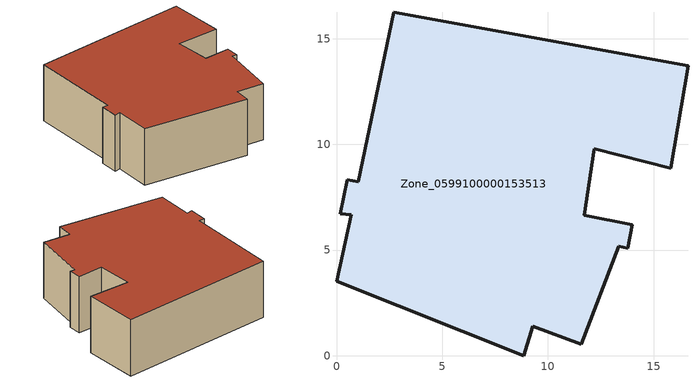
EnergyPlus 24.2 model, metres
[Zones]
Zone_0599100000153513
 floor ground (C_G): 11.73,6.65 14,6.2 13.79,5.09 13.35,5.19 11.59,0.54 9.29,1.39 8.86,0 0,3.52 0.69,6.67 0.17,6.71 0.52,8.33 1.02,8.23 2.7,16.25 16.63,13.71 15.81,8.86 12.2,9.78 z0
 wall outside (C_F): 1.02,8.23 0.52,8.33 0.17,6.71 0.69,6.67 0,3.52 8.86,0 9.29,1.39 11.59,0.54 13.35,5.19 13.79,5.09 14,6.2 11.73,6.65 12.2,9.78 15.81,8.86 16.63,13.71 2.7,16.25 1.02,8.23 z0:5.31
 roof outside (C_R): 16.63,13.71 2.7,16.25 1.02,8.23 0.52,8.33 0.17,6.71 0.69,6.67 0,3.52 8.86,0 9.29,1.39 11.59,0.54 13.35,5.19 13.79,5.09 14,6.2 11.73,6.65 12.2,9.78 15.81,8.86 z5.31
[BUILDING]
Pand.0599100000153513: North Axis=0; Terrain=City; Loads Convergence Tolerance Value=0.04; Temperature Convergence Tolerance Value=0.4; Solar Distribution=FullExterior; Maximum Number of Warmup Days=25; Minimum Number of Warmup Days=1
[Site:Location]
Rotterdam.The.Hague.AP_ZH_NLD Design_Conditions: Latitude=51.96; Longitude=4.45; Time Zone=1; Elevation=-4.5
[SITE:GROUNDTEMPERATURE:BUILDINGSURFACE]
18, 18, 18, 18, 18, 18, 18, 18, 18, 18, 18, 18
[MATERIAL] Thermal Absorptance=0.9; Solar Absorptance=0.7; Visible Absorptance=0.7
Name | Roughness | Thickness | Conductivity | Density | Specific Heat
G.D.1965-1974 | MediumSmooth | 0.15 | 0.882353 | 540 | 1210
F.D.1965-1974 | Rough | 0.3 | 0.697674 | 1920 | 840
R.D.1965-1974 | MediumRough | 0.2 | 0.232558 | 1500 | 1000
[CONSTRUCTION]
C_G: G.D.1965-1974
C_F: F.D.1965-1974
C_R: R.D.1965-1974
[ZONE]
Zone_0599100000153513: Type=1; Multiplier=1; Ceiling Height=Autocalculate; Volume=Autocalculate; Floor Area=autocalculate; Part of Total Floor Area=Yes
[ZONEINFILTRATION:DESIGNFLOWRATE]
Infil_Zone_0599100000153513: Zone or ZoneList or Space or SpaceList=Zone_0599100000153513; Schedule=AlwaysOn; Design Flow Rate Calculation Method=Flow/Area; Flow Rate per Floor Area=0.0042; Constant Term Coefficient=1; Temperature Term Coefficient=0; Velocity Term Coefficient=0; Velocity Squared Term Coefficient=0
[HVACTEMPLATE:ZONE:IDEALLOADSAIRSYSTEM]
Zone_0599100000153513: Maximum Heating Supply Air Temperature=50; Minimum Cooling Supply Air Temperature=13; Maximum Heating Supply Air Humidity Ratio=0.0156; Minimum Cooling Supply Air Humidity Ratio=0.0077; Heating Limit=NoLimit; Cooling Limit=NoLimit; Dehumidification Control Type=ConstantSensibleHeatRatio; Cooling Sensible Heat Ratio=0.7; Dehumidification Setpoint=60; Humidification Control Type=None; Humidification Setpoint=30; Outdoor Air Method=None; Outdoor Air Flow Rate per Person=0.00944; Outdoor Air Flow Rate per Zone Floor Area=0; Outdoor Air Flow Rate per Zone=0; Demand Controlled Ventilation Type=None; Outdoor Air Economizer Type=NoEconomizer; Heat Recovery Type=None; Sensible Heat Recovery Effectiveness=0.7; Latent Heat Recovery Effectiveness=0.65
[ZONECONTROL:THERMOSTAT]
ThermostatControl_Zone_0599100000153513: Zone or ZoneList=Zone_0599100000153513; Control Type Schedule=DualSetpointControlType; Control 1=Thermostat_Zone_0599100000153513; Temperature Difference Between Cutout And Setpoint=0
[THERMOSTATSETPOINT:DUALSETPOINT]
Thermostat_Zone_0599100000153513: Heating Setpoint Temperature Schedule=HeatingSetpoint_Zone_0599100000153513; Cooling Setpoint Temperature Schedule=CoolingSetpoint_Zone_0599100000153513
[SCHEDULE:COMPACT]
HeatingSetpoint_Zone_0599100000153513: Through: 12/31, For: AllDays, Until: 24:00, 21
CoolingSetpoint_Zone_0599100000153513: Through: 12/31, For: AllDays, Until: 24:00, 24
DualSetpointControlType: Through: 12/31, For: AllDays, Until: 24:00, 4
AlwaysOn: Through: 12/31, For: AllDays, Until: 24:00, 1
